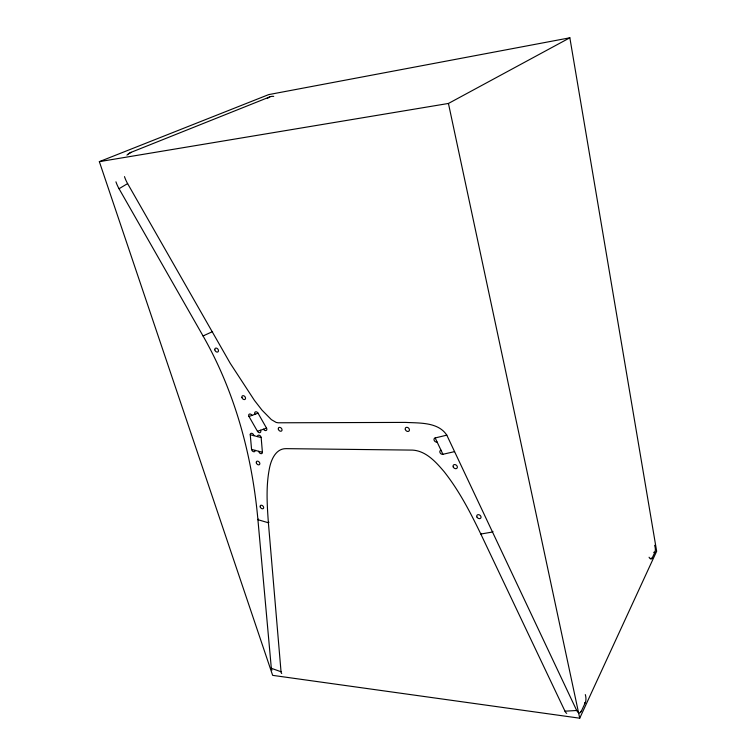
<?xml version="1.0" encoding="UTF-8"?>
<svg xmlns="http://www.w3.org/2000/svg" width="756" height="756" viewBox="0 0 756 756"><rect width="100%" height="100%" fill="white"/><g stroke="black" fill="none" stroke-linecap="round" stroke-linejoin="round"><path stroke-width="1.13" d="M579.72 718.2L656.652 551.256L569.854 37.8L268.673 94.613L99.348 161.652L272.651 675.354L579.72 718.2L448.44 103.459L569.854 37.8M580.542 711.415L581.269 711.377L585.238 702.797A6.88 3.118 83.3 0 0 585.314 694.594M650.897 558.297L652.173 558.108L654.913 552.182A5.566 2.221 79 0 0 654.611 545.303M492.95 531.373L492.506 532.016L480.825 534.038C470.298 512.266 459.081 490.55 443.999 471.517C435.825 461.954 426.053 450.963 412.615 450.103L286.023 448.648C276.006 448.525 271.319 459.317 269.58 467.652C265.847 485.768 267.057 504.45 268.389 522.774L281.034 671.744A5.925 2.41 -70.1 0 0 281.733 673.501M481.279 533.405L480.825 534.038L564.987 711.188A6.908 3.213 83.8 0 0 566.707 713.371M268.966 522.207L268.389 522.774L257.919 519.693C252.135 455.66 235.003 392.033 203.052 335.957L119.042 188.726A27.225 18.021 55.7 0 1 115.942 181.818M258.495 519.126L257.919 519.693L271.328 668.295A5.897 2.448 -69.9 0 0 272.047 670.052M212.606 331.591L203.052 335.957L203.723 335.513M128.444 153.978L131.1 152.325L269.798 96.891A22.945 12.786 60.2 0 1 273.71 96.381M267.303 98.393L269.798 96.891M119.042 188.726L127.603 183.595A27.424 17.974 56 0 1 124.485 176.63M260.47 430.249A2.173 1.54 49 0 1 260.017 432.621A2.173 1.54 49 0 1 257.456 431.298L248.998 416.48L258.042 413.182L266.528 428.123A2.183 1.55 48.9 0 1 266.065 430.514A2.183 1.55 48.9 0 1 263.485 429.191M257.456 431.298L266.528 428.123M437.119 442.052A2.372 1.852 41.8 0 1 434.218 440.455A2.372 1.852 41.8 0 1 435.172 437.951L446.805 435.154L576.696 710.489A6.955 3.175 83.6 0 0 581.269 711.377M441.003 450.217A2.372 1.833 41 0 0 440.039 452.693A2.372 1.833 41 0 0 442.931 454.29L454.573 451.625M99.348 161.652L448.44 103.459M653.647 552.362L654.913 552.182M584.511 702.844L585.238 702.797M564.987 711.188L576.696 710.489M255.178 450.359A2.136 1.493 48.4 0 1 253.525 451.691A2.136 1.493 48.4 0 1 251.568 449.366L250.245 434.728L261.16 437.554L262.408 452.268A2.145 1.512 48.1 0 1 260.754 453.619A2.145 1.512 48.1 0 1 258.788 451.313M251.578 449.404L262.408 452.268M271.328 668.295L281.034 671.744M127.603 183.595L230.221 363.296L254.46 400.425L262.086 410.234L271.395 419.656L276.195 422.443L278.18 422.793L405.547 422.406C419.457 423.18 438.178 421.905 446.805 435.154M435.172 437.951L442.931 454.29M261.16 437.554L261.16 437.573A2.164 1.531 48.7 0 0 259.185 435.229A2.164 1.531 48.7 0 0 257.512 436.609M255.008 414.288A2.183 1.559 49.7 0 1 255.462 411.869A2.183 1.559 49.7 0 1 258.042 413.182M126.932 155.131A27.424 17.974 56 0 1 131.1 152.325M652.173 558.108A5.613 2.259 79.2 0 1 649.064 557.229M250.255 434.728A2.155 1.521 49 0 1 251.899 433.349A2.155 1.521 49 0 1 253.874 435.664M248.998 416.48A2.173 1.55 49.8 0 1 249.433 414.071A2.173 1.55 49.8 0 1 251.994 415.384M476.998 517.113A2.353 1.777 37.3 0 0 480.731 518.106A2.353 1.777 37.3 0 0 478.935 514.723A2.353 1.777 37.3 0 0 476.998 517.113M453.222 466.953A2.372 1.833 39.9 0 0 456.945 468.238A2.372 1.833 39.9 0 0 455.452 464.694A2.372 1.833 39.9 0 0 453.222 466.953M405.32 429.493A2.353 1.814 43.7 0 0 408.892 431.137A2.353 1.814 43.7 0 0 407.777 427.527A2.353 1.814 43.7 0 0 405.32 429.493M278.35 429.21A2.192 1.578 48.4 0 0 281.497 431.033A2.192 1.578 48.4 0 0 280.627 427.66A2.192 1.578 48.4 0 0 278.35 429.21M256.378 463.069A2.126 1.484 47.8 0 0 259.469 464.581A2.126 1.484 47.8 0 0 258.297 461.358A2.126 1.484 47.8 0 0 256.378 463.069M260.262 507.021A2.079 1.417 46.3 0 0 263.286 508.542A2.079 1.417 46.3 0 0 262.143 505.433A2.079 1.417 46.3 0 0 260.262 507.021M214.827 349.848A2.23 1.597 53.3 0 0 217.86 351.937A2.23 1.597 53.3 0 0 217.218 348.459A2.23 1.597 53.3 0 0 214.827 349.848M241.929 397.524A2.192 1.569 50.7 0 0 245.029 399.366A2.192 1.569 50.7 0 0 244.15 395.964A2.192 1.569 50.7 0 0 241.929 397.524"/></g></svg>
